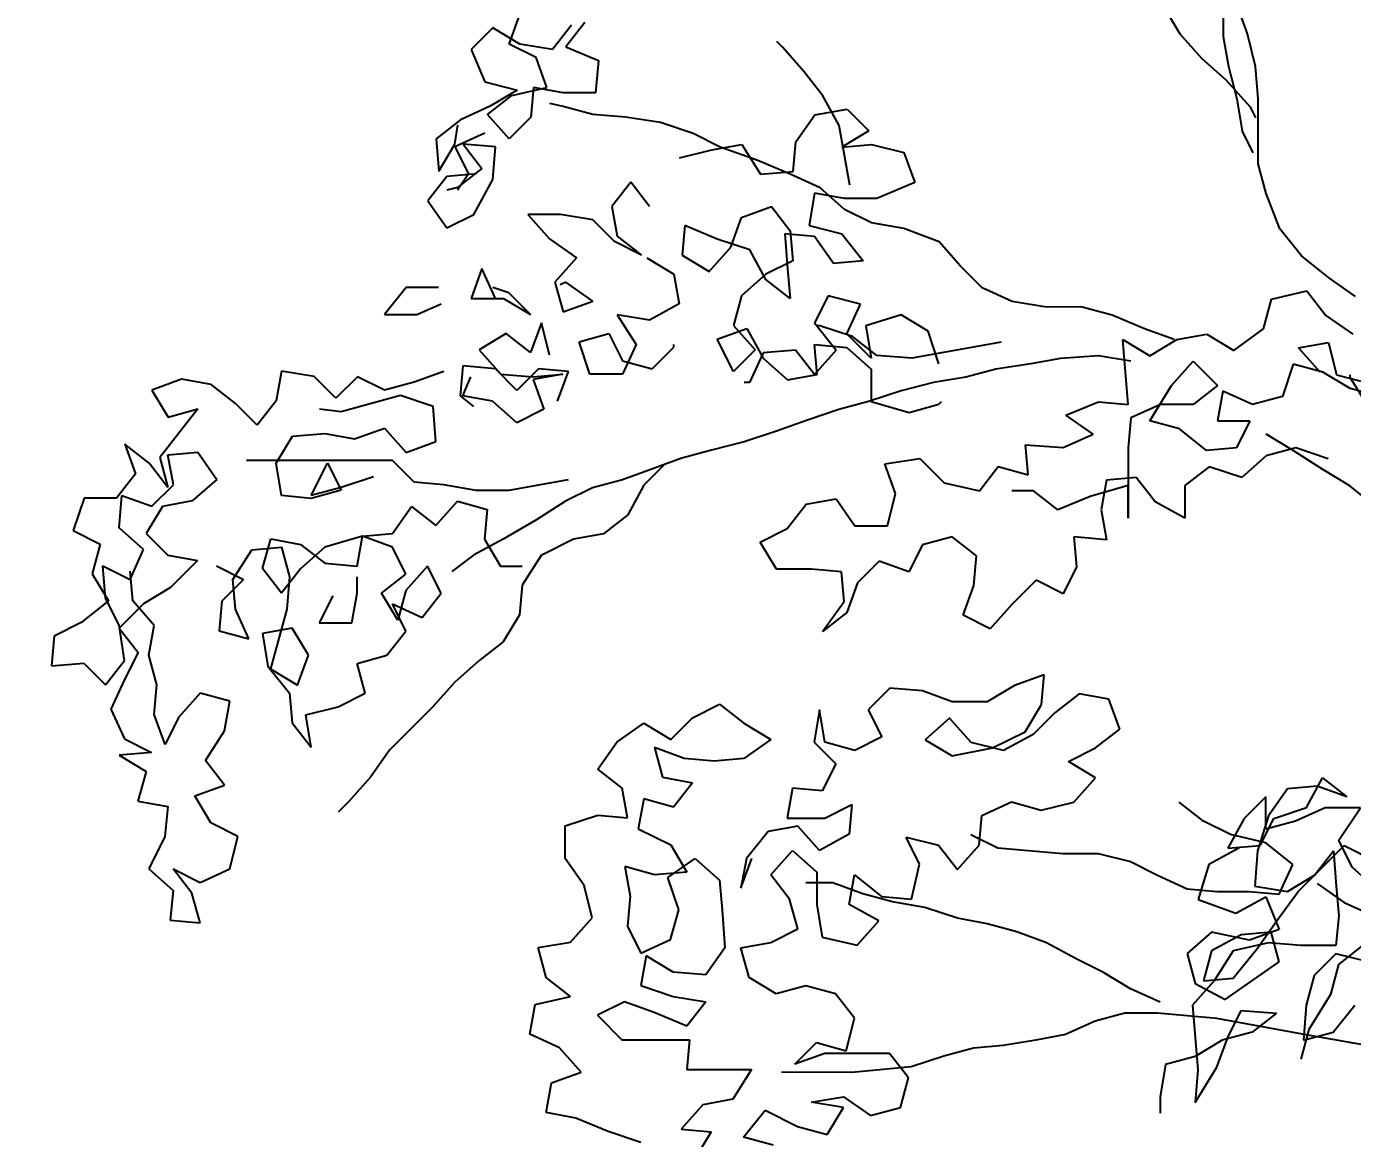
# Model space of a CAD drawing. Header units: millimetres. Extents: x 684983 to 685377, y 990360 to 990509.
# Drawn here: x 685198.684 to 685199.391, y 990446.258 to 990446.851 of the extents above; entities that cross this region are included whole.
import ezdxf

# ---------------------------------------------------------------- set-up
doc = ezdxf.new("R2010")
doc.units = ezdxf.units.MM
doc.header["$PDMODE"] = 35
doc.header["$PDSIZE"] = 0.2
doc.layers.add('dim', color=7, linetype='Continuous')
doc.layers.add('TEAK', color=7, linetype='Continuous')
doc.styles.add('DIM', font='ARIALN.TTF', dxfattribs={"width": 0.8, "height": 1})
doc.dimstyles.get("Standard").update_dxf_attribs({"dimtxt": 1, "dimasz": 0.18, "dimexe": 0.18, "dimexo": 0.0625, "dimgap": 0.09, "dimtad": 0, "dimrnd": 0.05, "dimzin": 0, "dimdsep": 46, "dimtxsty": 'DIM', "dimcen": 0.09, "dimse1": 1, "dimse2": 1, "dimsd1": 1, "dimsd2": 1, "dimadec": 0, "dimazin": 0, "dimtfac": 1, "dimtix": 1, "dimtofl": 0, "dimtmove": 2, "dimatfit": 3, "dimfxl": 0, "dimtolj": 1, "dimtzin": 0, "dimarcsym": 0})

# ---------------------------------------------------------------- blocks, each defined once
blk = doc.blocks.new('*D57')
at = {"layer": 'Defpoints', "color": 0, "transparency": 16777216}
for p in [(685192.35967, 990448.87212), (685192.10547, 990447.83), (685211.20735, 990443.17057)]:
    blk.add_point(p, dxfattribs=at)
at = {"layer": 'dim', "color": 0, "transparency": 16777216, "insert": (685201.91061, 990446.54241), "char_height": 1, "attachment_point": 5, "rotation": 346.29181, "style": 'DIM'}
blk.add_mtext('\\A1;19.65', dxfattribs=at)
blk = doc.blocks.new('A$C25655A80')
at = {"color": 62}
for p, q in [((-0.45019, 1.7769), (-0.44443, 1.76728)), ((-0.42904, 1.77784), (-0.42905, 1.7663)), ((-0.42039, 1.76726), (-0.42423, 1.77784)), ((-0.68283, 1.76365), (-0.67898, 1.77422)), ((-0.6886, 1.76943), (-0.69629, 1.76174)), ((-0.67899, 1.76365), (-0.6886, 1.76943)), ((-0.66072, 1.77036), (-0.66745, 1.76172)), ((-0.65591, 1.77132), (-0.66265, 1.76267)), ((-0.44443, 1.76728), (-0.43674, 1.75862)), ((-0.67322, 1.75884), (-0.68283, 1.76365)), ((-0.66745, 1.76172), (-0.67899, 1.76365)), ((-0.66265, 1.76267), (-0.65112, 1.75786)), ((-0.58574, 1.7626), (-0.58766, 1.76453)), ((-0.57806, 1.75394), (-0.58574, 1.7626)), ((-0.42905, 1.7663), (-0.42713, 1.75573)), ((-0.41752, 1.75572), (-0.42039, 1.76726)), ((-0.69629, 1.76174), (-0.6915, 1.7502)), ((-0.66939, 1.74826), (-0.67322, 1.75884)), ((-0.65112, 1.75786), (-0.65209, 1.74632)), ((-0.43674, 1.75862), (-0.4281, 1.75092)), ((-0.57134, 1.74529), (-0.57806, 1.75394)), ((-0.42713, 1.75573), (-0.42426, 1.74419)), ((-0.41657, 1.74418), (-0.41752, 1.75572)), ((-0.6915, 1.7502), (-0.67996, 1.74731)), ((-0.4281, 1.75092), (-0.41946, 1.7413)), ((-0.69055, 1.73867), (-0.68189, 1.74539)), ((-0.67996, 1.74731), (-0.68958, 1.74155)), ((-0.68189, 1.74539), (-0.66939, 1.74826)), ((-0.6742, 1.74826), (-0.67517, 1.73769)), ((-0.66362, 1.74633), (-0.6742, 1.74826)), ((-0.65209, 1.74632), (-0.66362, 1.74633)), ((-0.56558, 1.73471), (-0.57134, 1.74529)), ((-0.42426, 1.74419), (-0.42235, 1.73265)), ((-0.41659, 1.72111), (-0.41657, 1.74418)), ((-0.68958, 1.74155), (-0.70016, 1.73675)), ((-0.66363, 1.74153), (-0.66843, 1.74249)), ((-0.65306, 1.73863), (-0.66363, 1.74153)), ((-0.57423, 1.73856), (-0.56269, 1.74047)), ((-0.56269, 1.74047), (-0.55501, 1.73277)), ((-0.41946, 1.7413), (-0.41754, 1.73745)), ((-0.70016, 1.73675), (-0.70882, 1.73003)), ((-0.70209, 1.7281), (-0.70112, 1.73483)), ((-0.68286, 1.73001), (-0.69055, 1.73867)), ((-0.67517, 1.73769), (-0.68286, 1.73001)), ((-0.64152, 1.73766), (-0.65306, 1.73863)), ((-0.62903, 1.73573), (-0.64152, 1.73766)), ((-0.61749, 1.73187), (-0.62903, 1.73573)), ((-0.58097, 1.72895), (-0.57423, 1.73856)), ((-0.56175, 1.71355), (-0.56558, 1.73471)), ((-0.70882, 1.73003), (-0.70787, 1.71849)), ((-0.69151, 1.73194), (-0.70209, 1.72714)), ((-0.60788, 1.72705), (-0.61749, 1.73187)), ((-0.55501, 1.73277), (-0.56463, 1.72702)), ((-0.42235, 1.73265), (-0.41851, 1.72496)), ((-0.70787, 1.71849), (-0.70209, 1.7281)), ((-0.70209, 1.72714), (-0.69729, 1.71752)), ((-0.69921, 1.7281), (-0.69249, 1.71944)), ((-0.68767, 1.72713), (-0.69921, 1.7281)), ((-0.68864, 1.71559), (-0.68767, 1.72713)), ((-0.62231, 1.72322), (-0.61077, 1.7261)), ((-0.61077, 1.7261), (-0.60019, 1.72801)), ((-0.59443, 1.72224), (-0.60788, 1.72705)), ((-0.60019, 1.72801), (-0.59347, 1.71743)), ((-0.58194, 1.71838), (-0.58097, 1.72895)), ((-0.56463, 1.72702), (-0.55405, 1.72797)), ((-0.55405, 1.72797), (-0.54252, 1.72507)), ((-0.54252, 1.72507), (-0.53868, 1.71449)), ((-0.5829, 1.71742), (-0.59443, 1.72224)), ((-0.41372, 1.71053), (-0.41659, 1.72111)), ((-0.70499, 1.71657), (-0.71172, 1.70792)), ((-0.69441, 1.71752), (-0.70499, 1.71657)), ((-0.69249, 1.71944), (-0.70114, 1.71272)), ((-0.69729, 1.71752), (-0.70114, 1.71176)), ((-0.69539, 1.7031), (-0.68864, 1.71559)), ((-0.59347, 1.71743), (-0.58194, 1.71838)), ((-0.57233, 1.7126), (-0.5829, 1.71742)), ((-0.70114, 1.71272), (-0.70499, 1.71176)), ((-0.63962, 1.71459), (-0.64636, 1.70594)), ((-0.6329, 1.70593), (-0.63962, 1.71459)), ((-0.56368, 1.7049), (-0.57233, 1.7126)), ((-0.53868, 1.71449), (-0.55215, 1.70874)), ((-0.71172, 1.70792), (-0.705, 1.6983)), ((-0.57425, 1.71068), (-0.57619, 1.69915)), ((-0.56368, 1.70875), (-0.57425, 1.71068)), ((-0.55215, 1.70874), (-0.56368, 1.70875)), ((-0.40892, 1.69803), (-0.41372, 1.71053)), ((-0.705, 1.6983), (-0.69539, 1.7031)), ((-0.67616, 1.70308), (-0.66848, 1.69443)), ((-0.66462, 1.70307), (-0.67616, 1.70308)), ((-0.65309, 1.70114), (-0.66462, 1.70307)), ((-0.64636, 1.70594), (-0.64444, 1.69537)), ((-0.60407, 1.69148), (-0.60022, 1.70205)), ((-0.60022, 1.70205), (-0.58964, 1.70589)), ((-0.58964, 1.70589), (-0.58292, 1.69723)), ((-0.55408, 1.70009), (-0.56368, 1.7049)), ((-0.64541, 1.69344), (-0.65309, 1.70114)), ((-0.62041, 1.69919), (-0.62138, 1.68862)), ((-0.60888, 1.69437), (-0.62041, 1.69919)), ((-0.58292, 1.69723), (-0.58197, 1.68666)), ((-0.57619, 1.69915), (-0.56465, 1.69625)), ((-0.54254, 1.69816), (-0.55408, 1.70009)), ((-0.53005, 1.69334), (-0.54254, 1.69816)), ((-0.40124, 1.68841), (-0.40892, 1.69803)), ((-0.66848, 1.69443), (-0.65887, 1.68769)), ((-0.6358, 1.68863), (-0.64541, 1.69344)), ((-0.64444, 1.69537), (-0.6358, 1.68863)), ((-0.59734, 1.69052), (-0.60888, 1.69437)), ((-0.57427, 1.6953), (-0.58484, 1.69627)), ((-0.58484, 1.69627), (-0.58389, 1.68377)), ((-0.56755, 1.68568), (-0.57427, 1.6953)), ((-0.56465, 1.69625), (-0.55697, 1.68663)), ((-0.52237, 1.68468), (-0.53005, 1.69334)), ((-0.65887, 1.68769), (-0.66657, 1.67904)), ((-0.63388, 1.68767), (-0.62427, 1.68189)), ((-0.62138, 1.68862), (-0.61177, 1.68284)), ((-0.61177, 1.68284), (-0.60407, 1.69148)), ((-0.59159, 1.67994), (-0.59734, 1.69052)), ((-0.39163, 1.68071), (-0.40124, 1.68841)), ((-0.69252, 1.68387), (-0.69637, 1.6733)), ((-0.68772, 1.6733), (-0.69252, 1.68387)), ((-0.58197, 1.68666), (-0.59158, 1.68186)), ((-0.58389, 1.68377), (-0.58294, 1.6732)), ((-0.55697, 1.68663), (-0.56755, 1.68568)), ((-0.51468, 1.67698), (-0.52237, 1.68468)), ((-0.66657, 1.67904), (-0.66369, 1.66847)), ((-0.66272, 1.67904), (-0.66465, 1.67808)), ((-0.65312, 1.6723), (-0.66272, 1.67904)), ((-0.62427, 1.68189), (-0.62236, 1.67131)), ((-0.59158, 1.68186), (-0.60024, 1.67418)), ((-0.58294, 1.6732), (-0.59159, 1.67994)), ((-0.38203, 1.67398), (-0.39163, 1.68071)), ((-0.71944, 1.67717), (-0.72714, 1.66756)), ((-0.70791, 1.67716), (-0.71944, 1.67717)), ((-0.69637, 1.6733), (-0.68484, 1.67329)), ((-0.68291, 1.67521), (-0.68868, 1.67714)), ((-0.68484, 1.67329), (-0.67523, 1.66752)), ((-0.67523, 1.66752), (-0.68291, 1.67521)), ((-0.60024, 1.67418), (-0.60314, 1.6636)), ((-0.56948, 1.67415), (-0.5743, 1.66454)), ((-0.55795, 1.67125), (-0.56948, 1.67415)), ((-0.50411, 1.67217), (-0.51468, 1.67698)), ((-0.41472, 1.66247), (-0.41183, 1.67304)), ((-0.41183, 1.67304), (-0.39933, 1.67591)), ((-0.39933, 1.67591), (-0.39261, 1.66726)), ((-0.7156, 1.66755), (-0.70695, 1.67139)), ((-0.66369, 1.66847), (-0.65312, 1.6723)), ((-0.62236, 1.67131), (-0.63293, 1.66555)), ((-0.56276, 1.66068), (-0.55795, 1.67125)), ((-0.49258, 1.67023), (-0.50411, 1.67217)), ((-0.47912, 1.67022), (-0.49258, 1.67023)), ((-0.46855, 1.66733), (-0.47912, 1.67022)), ((-0.72714, 1.66756), (-0.7156, 1.66755)), ((-0.67139, 1.66463), (-0.67524, 1.65406)), ((-0.66851, 1.65309), (-0.67139, 1.66463)), ((-0.64447, 1.66749), (-0.63775, 1.65691)), ((-0.63293, 1.66555), (-0.64447, 1.66749)), ((-0.60314, 1.6636), (-0.59545, 1.65495)), ((-0.5743, 1.66454), (-0.56661, 1.65492)), ((-0.54353, 1.6674), (-0.55603, 1.66356)), ((-0.53392, 1.66162), (-0.54353, 1.6674)), ((-0.45702, 1.66251), (-0.46855, 1.66733)), ((-0.39261, 1.66726), (-0.383, 1.66052)), ((-0.68389, 1.66079), (-0.69351, 1.65504)), ((-0.67524, 1.65406), (-0.68389, 1.66079)), ((-0.65794, 1.65789), (-0.64736, 1.66076)), ((-0.64736, 1.66076), (-0.64256, 1.65114)), ((-0.60891, 1.6588), (-0.59833, 1.66264)), ((-0.59833, 1.66264), (-0.59257, 1.65206)), ((-0.57237, 1.66358), (-0.57334, 1.66358)), ((-0.56084, 1.65972), (-0.57237, 1.66358)), ((-0.55412, 1.65202), (-0.56276, 1.66068)), ((-0.5522, 1.65298), (-0.56084, 1.65972)), ((-0.55603, 1.66356), (-0.55412, 1.65202)), ((-0.53009, 1.65008), (-0.53392, 1.66162)), ((-0.44645, 1.65865), (-0.45702, 1.66251)), ((-0.44549, 1.65865), (-0.43491, 1.66057)), ((-0.43491, 1.66057), (-0.4253, 1.65479)), ((-0.4253, 1.65479), (-0.41472, 1.66247)), ((-0.69351, 1.65504), (-0.68582, 1.64638)), ((-0.6541, 1.64635), (-0.65794, 1.65789)), ((-0.63775, 1.65691), (-0.64257, 1.64634)), ((-0.63199, 1.64825), (-0.62429, 1.65593)), ((-0.62429, 1.65593), (-0.62429, 1.65689)), ((-0.60315, 1.64726), (-0.60891, 1.6588)), ((-0.59545, 1.65495), (-0.60315, 1.64726)), ((-0.58103, 1.65493), (-0.59257, 1.65398)), ((-0.57431, 1.64627), (-0.58103, 1.65493)), ((-0.56661, 1.65492), (-0.57431, 1.64627)), ((-0.5743, 1.65685), (-0.56277, 1.65588)), ((-0.57335, 1.64627), (-0.5743, 1.65685)), ((-0.56277, 1.65588), (-0.55412, 1.64818)), ((-0.50797, 1.65775), (-0.5397, 1.65201)), ((-0.46471, 1.65867), (-0.45511, 1.65289)), ((-0.46281, 1.6356), (-0.46471, 1.65867)), ((-0.45511, 1.65289), (-0.44549, 1.65865)), ((-0.40223, 1.65573), (-0.39166, 1.65764)), ((-0.39455, 1.64707), (-0.40223, 1.65573)), ((-0.39166, 1.65764), (-0.38878, 1.6461)), ((-0.64256, 1.65114), (-0.63199, 1.64825)), ((-0.59257, 1.65398), (-0.59739, 1.64341)), ((-0.59257, 1.65206), (-0.58393, 1.64436)), ((-0.5397, 1.65201), (-0.5522, 1.65298)), ((-0.49741, 1.65005), (-0.5099, 1.64814)), ((-0.48683, 1.65196), (-0.49741, 1.65005)), ((-0.47337, 1.65291), (-0.48683, 1.65196)), ((-0.46184, 1.65098), (-0.47337, 1.65291)), ((-0.44742, 1.64231), (-0.43973, 1.65096)), ((-0.43973, 1.65096), (-0.43108, 1.6423)), ((-0.40416, 1.64996), (-0.40801, 1.63843)), ((-0.39359, 1.64707), (-0.40416, 1.64996)), ((-0.76369, 1.64741), (-0.76562, 1.63684)), ((-0.75215, 1.64548), (-0.76369, 1.64741)), ((-0.74447, 1.63778), (-0.75215, 1.64548)), ((-0.73677, 1.64546), (-0.74447, 1.63778)), ((-0.72717, 1.64065), (-0.73677, 1.64546)), ((-0.70601, 1.64736), (-0.71659, 1.64352)), ((-0.69928, 1.64927), (-0.70025, 1.6387)), ((-0.69929, 1.6387), (-0.6964, 1.64543)), ((-0.68774, 1.6483), (-0.69928, 1.64927)), ((-0.68006, 1.6406), (-0.68774, 1.6483)), ((-0.68582, 1.64638), (-0.67429, 1.6454)), ((-0.67236, 1.64829), (-0.68006, 1.6406)), ((-0.66371, 1.64636), (-0.67429, 1.64444)), ((-0.67429, 1.6454), (-0.66371, 1.64636)), ((-0.66179, 1.64732), (-0.67236, 1.64829)), ((-0.66565, 1.63675), (-0.66179, 1.64732)), ((-0.64257, 1.64634), (-0.6541, 1.64635)), ((-0.58393, 1.64436), (-0.57335, 1.64627)), ((-0.55412, 1.64818), (-0.55413, 1.63664)), ((-0.52048, 1.64526), (-0.53202, 1.64335)), ((-0.5099, 1.64814), (-0.52048, 1.64526)), ((-0.38398, 1.64129), (-0.39359, 1.64707)), ((-0.38878, 1.6461), (-0.37725, 1.64321)), ((-0.38398, 1.64514), (-0.38398, 1.6461)), ((-0.37726, 1.63456), (-0.38398, 1.64514)), ((-0.79926, 1.64456), (-0.80984, 1.64072)), ((-0.80984, 1.64072), (-0.80408, 1.6311)), ((-0.78869, 1.64263), (-0.79926, 1.64456)), ((-0.78004, 1.63589), (-0.78869, 1.64263)), ((-0.71659, 1.64352), (-0.72717, 1.64065)), ((-0.67429, 1.64444), (-0.67045, 1.63387)), ((-0.59739, 1.64341), (-0.59931, 1.64341)), ((-0.54356, 1.64048), (-0.5551, 1.63664)), ((-0.53202, 1.64335), (-0.54356, 1.64048)), ((-0.45513, 1.62982), (-0.44742, 1.64231)), ((-0.43108, 1.6423), (-0.43974, 1.63558)), ((-0.42916, 1.64037), (-0.43109, 1.6298)), ((-0.41859, 1.63556), (-0.42916, 1.64037)), ((-0.37341, 1.6384), (-0.38398, 1.64129)), ((-0.77236, 1.62819), (-0.78004, 1.63589)), ((-0.76562, 1.63684), (-0.77236, 1.62819)), ((-0.7214, 1.63872), (-0.74255, 1.63297)), ((-0.70987, 1.63486), (-0.7214, 1.63872)), ((-0.70025, 1.6387), (-0.69545, 1.63485)), ((-0.68872, 1.63677), (-0.69929, 1.6387)), ((-0.68007, 1.62907), (-0.68872, 1.63677)), ((-0.5551, 1.63664), (-0.56567, 1.63377)), ((-0.55413, 1.63664), (-0.54068, 1.63279)), ((-0.54068, 1.63279), (-0.5301, 1.63566)), ((-0.5301, 1.63566), (-0.52914, 1.63662)), ((-0.48493, 1.63177), (-0.47339, 1.63657)), ((-0.47339, 1.63657), (-0.46281, 1.6356)), ((-0.45128, 1.63559), (-0.46185, 1.63079)), ((-0.43974, 1.63558), (-0.45128, 1.63559)), ((-0.40801, 1.63843), (-0.41859, 1.63556)), ((-0.7935, 1.63398), (-0.80698, 1.61669)), ((-0.80408, 1.6311), (-0.7935, 1.63398)), ((-0.74255, 1.63297), (-0.75024, 1.63394)), ((-0.70892, 1.62237), (-0.70987, 1.63486)), ((-0.67045, 1.63387), (-0.68007, 1.62907)), ((-0.56567, 1.63377), (-0.57721, 1.62994)), ((-0.47532, 1.62504), (-0.48493, 1.63177)), ((-0.46185, 1.63079), (-0.46283, 1.62022)), ((-0.73776, 1.62335), (-0.72718, 1.62719)), ((-0.72718, 1.62719), (-0.71949, 1.61853)), ((-0.58779, 1.6261), (-0.59933, 1.62227)), ((-0.57721, 1.62994), (-0.58779, 1.6261)), ((-0.44455, 1.62693), (-0.45513, 1.62982)), ((-0.43495, 1.61923), (-0.44455, 1.62693)), ((-0.43109, 1.6298), (-0.41956, 1.62979)), ((-0.41956, 1.62979), (-0.42437, 1.62018)), ((-0.81947, 1.62151), (-0.81563, 1.61093)), ((-0.81082, 1.61477), (-0.81947, 1.62151)), ((-0.76564, 1.61473), (-0.75986, 1.62433)), ((-0.75986, 1.62433), (-0.74833, 1.62529)), ((-0.74833, 1.62529), (-0.73776, 1.62335)), ((-0.71949, 1.61853), (-0.70892, 1.62237)), ((-0.59933, 1.62227), (-0.61087, 1.61939)), ((-0.49935, 1.62121), (-0.4859, 1.62024)), ((-0.4984, 1.61064), (-0.49935, 1.62121)), ((-0.4859, 1.62024), (-0.47532, 1.62504)), ((-0.40419, 1.6192), (-0.4138, 1.62498)), ((-0.80698, 1.61669), (-0.8041, 1.60611)), ((-0.80409, 1.61765), (-0.79352, 1.6186)), ((-0.80218, 1.60707), (-0.80409, 1.61765)), ((-0.79352, 1.6186), (-0.78679, 1.60898)), ((-0.62144, 1.61652), (-0.6426, 1.60885)), ((-0.61087, 1.61939), (-0.62144, 1.61652)), ((-0.46283, 1.62022), (-0.46285, 1.59522)), ((-0.42437, 1.62018), (-0.43495, 1.61923)), ((-0.4138, 1.61729), (-0.42246, 1.60961)), ((-0.40323, 1.62016), (-0.4138, 1.61729)), ((-0.39362, 1.61246), (-0.40419, 1.6192)), ((-0.39169, 1.61631), (-0.40323, 1.62016)), ((-0.8041, 1.60611), (-0.81082, 1.61477)), ((-0.7243, 1.61565), (-0.77621, 1.6157)), ((-0.76373, 1.60319), (-0.76564, 1.61473)), ((-0.75315, 1.60318), (-0.74738, 1.61471)), ((-0.74738, 1.61471), (-0.74258, 1.60509)), ((-0.71662, 1.60795), (-0.7243, 1.61565)), ((-0.62721, 1.6146), (-0.63491, 1.60692)), ((-0.54935, 1.61453), (-0.53685, 1.61644)), ((-0.54551, 1.60395), (-0.54935, 1.61453)), ((-0.53685, 1.61644), (-0.52821, 1.60778)), ((-0.51571, 1.60489), (-0.50897, 1.61353)), ((-0.50897, 1.61353), (-0.4984, 1.61064)), ((-0.43399, 1.61346), (-0.44265, 1.60674)), ((-0.42246, 1.60961), (-0.43399, 1.61346)), ((-0.38401, 1.60669), (-0.39362, 1.61246)), ((-0.81563, 1.61093), (-0.82237, 1.60228)), ((-0.80987, 1.59939), (-0.80218, 1.60707)), ((-0.78679, 1.60898), (-0.79545, 1.6013)), ((-0.73104, 1.60989), (-0.74258, 1.60605)), ((-0.70605, 1.60698), (-0.71662, 1.60795)), ((-0.66183, 1.60886), (-0.68298, 1.60504)), ((-0.6426, 1.60885), (-0.65318, 1.60597)), ((-0.52821, 1.60778), (-0.51571, 1.60489)), ((-0.47053, 1.60869), (-0.47246, 1.59812)), ((-0.45995, 1.60964), (-0.47053, 1.60869)), ((-0.45323, 1.60098), (-0.45995, 1.60964)), ((-0.82142, 1.59171), (-0.82045, 1.60324)), ((-0.82045, 1.60324), (-0.80987, 1.59939)), ((-0.75316, 1.60222), (-0.76373, 1.60319)), ((-0.74258, 1.60509), (-0.75316, 1.60222)), ((-0.74258, 1.60605), (-0.75315, 1.60318)), ((-0.69451, 1.60505), (-0.70605, 1.60698)), ((-0.68298, 1.60504), (-0.69451, 1.60505)), ((-0.65318, 1.60597), (-0.66279, 1.60117)), ((-0.63491, 1.60692), (-0.64069, 1.59635)), ((-0.54841, 1.59242), (-0.54551, 1.60395)), ((-0.49649, 1.60487), (-0.50418, 1.60487)), ((-0.48784, 1.59813), (-0.49649, 1.60487)), ((-0.4763, 1.60293), (-0.48784, 1.59813)), ((-0.46284, 1.60676), (-0.4763, 1.60293)), ((-0.46285, 1.59522), (-0.46284, 1.60676)), ((-0.44265, 1.60674), (-0.44266, 1.59521)), ((-0.37441, 1.59899), (-0.38401, 1.60669)), ((-0.8339, 1.60229), (-0.83776, 1.59076)), ((-0.82237, 1.60228), (-0.8339, 1.60229)), ((-0.80603, 1.59938), (-0.81181, 1.58978)), ((-0.79545, 1.6013), (-0.80603, 1.59938)), ((-0.72433, 1.5897), (-0.71759, 1.5993)), ((-0.71759, 1.5993), (-0.70894, 1.59257)), ((-0.70894, 1.59257), (-0.70125, 1.60121)), ((-0.70125, 1.60121), (-0.69067, 1.59832)), ((-0.69067, 1.59832), (-0.69165, 1.58774)), ((-0.66279, 1.60117), (-0.67337, 1.59446)), ((-0.58398, 1.59149), (-0.57724, 1.60013)), ((-0.57724, 1.60013), (-0.56666, 1.60205)), ((-0.56666, 1.60205), (-0.55994, 1.59243)), ((-0.47246, 1.59812), (-0.47055, 1.58754)), ((-0.44266, 1.59521), (-0.45323, 1.60098)), ((-0.67337, 1.59446), (-0.68492, 1.58774)), ((-0.64069, 1.59635), (-0.64935, 1.58963)), ((-0.83776, 1.59076), (-0.82815, 1.58595)), ((-0.81277, 1.58401), (-0.82142, 1.59171)), ((-0.81181, 1.58978), (-0.80412, 1.58208)), ((-0.7349, 1.58874), (-0.74836, 1.58491)), ((-0.73684, 1.57817), (-0.7349, 1.58874)), ((-0.7349, 1.58874), (-0.72433, 1.5897)), ((-0.72433, 1.58489), (-0.7349, 1.58874)), ((-0.64935, 1.58963), (-0.65992, 1.58771)), ((-0.59359, 1.58669), (-0.58398, 1.59149)), ((-0.55994, 1.59243), (-0.54841, 1.59242)), ((-0.52534, 1.58855), (-0.53592, 1.58568)), ((-0.51669, 1.58181), (-0.52534, 1.58855)), ((-0.48208, 1.58851), (-0.48113, 1.57794)), ((-0.47055, 1.58754), (-0.48208, 1.58851)), ((-0.82815, 1.58595), (-0.83105, 1.57537)), ((-0.81759, 1.57344), (-0.81277, 1.58401)), ((-0.78106, 1.57341), (-0.77432, 1.58397)), ((-0.77432, 1.58397), (-0.76375, 1.58492)), ((-0.77048, 1.57724), (-0.76759, 1.58781)), ((-0.76759, 1.58781), (-0.75702, 1.58588)), ((-0.76375, 1.58492), (-0.76087, 1.57435)), ((-0.75702, 1.58588), (-0.74837, 1.57914)), ((-0.74836, 1.58491), (-0.75702, 1.57723)), ((-0.71953, 1.57527), (-0.72433, 1.58489)), ((-0.68492, 1.58774), (-0.6955, 1.58198)), ((-0.69165, 1.58774), (-0.68589, 1.57812)), ((-0.65992, 1.58771), (-0.67146, 1.58196)), ((-0.58783, 1.57707), (-0.59359, 1.58669)), ((-0.53592, 1.58568), (-0.54073, 1.57607)), ((-0.80412, 1.58208), (-0.79355, 1.58015)), ((-0.79355, 1.58015), (-0.80317, 1.57054)), ((-0.74837, 1.57914), (-0.73684, 1.57817)), ((-0.6955, 1.58198), (-0.70319, 1.57622)), ((-0.67146, 1.58196), (-0.6782, 1.57139)), ((-0.5513, 1.57992), (-0.559, 1.57224)), ((-0.54073, 1.57607), (-0.5513, 1.57992)), ((-0.51766, 1.57124), (-0.51669, 1.58181)), ((-0.83105, 1.57537), (-0.82529, 1.56576)), ((-0.8272, 1.57825), (-0.81759, 1.57344)), ((-0.82625, 1.56672), (-0.8272, 1.57825)), ((-0.81663, 1.56575), (-0.81759, 1.57632)), ((-0.78682, 1.57822), (-0.77721, 1.5734)), ((-0.76376, 1.56858), (-0.77048, 1.57724)), ((-0.75702, 1.57723), (-0.76376, 1.56858)), ((-0.76087, 1.57435), (-0.76184, 1.56281)), ((-0.73684, 1.56856), (-0.73684, 1.57433)), ((-0.72819, 1.56855), (-0.71953, 1.57527)), ((-0.71184, 1.57815), (-0.71954, 1.5695)), ((-0.70704, 1.56853), (-0.71184, 1.57815)), ((-0.68589, 1.57812), (-0.6782, 1.57812)), ((-0.57534, 1.57706), (-0.58783, 1.57707)), ((-0.56476, 1.57609), (-0.57534, 1.57706)), ((-0.56381, 1.56552), (-0.56476, 1.57609)), ((-0.48113, 1.57794), (-0.48594, 1.56833)), ((-0.80317, 1.57054), (-0.81279, 1.56478)), ((-0.77721, 1.5734), (-0.78491, 1.56572)), ((-0.78011, 1.56283), (-0.78106, 1.57341)), ((-0.71954, 1.5695), (-0.72243, 1.55893)), ((-0.6782, 1.57139), (-0.67917, 1.56081)), ((-0.559, 1.57224), (-0.56285, 1.56167)), ((-0.52152, 1.56067), (-0.51766, 1.57124)), ((-0.49555, 1.57314), (-0.50421, 1.5645)), ((-0.48594, 1.56833), (-0.49555, 1.57314)), ((-0.82529, 1.56576), (-0.83491, 1.55807)), ((-0.82145, 1.5571), (-0.82625, 1.56672)), ((-0.81279, 1.56478), (-0.82145, 1.55614)), ((-0.80895, 1.55709), (-0.81663, 1.56575)), ((-0.78491, 1.56572), (-0.78588, 1.55514)), ((-0.7455, 1.5676), (-0.75031, 1.558)), ((-0.73878, 1.55799), (-0.73684, 1.56856)), ((-0.72243, 1.55893), (-0.72819, 1.56855)), ((-0.72435, 1.5647), (-0.71378, 1.55989)), ((-0.71955, 1.55508), (-0.72435, 1.5647)), ((-0.71378, 1.55989), (-0.70704, 1.56853)), ((-0.57151, 1.55495), (-0.56381, 1.56552)), ((-0.77531, 1.55225), (-0.78011, 1.56283)), ((-0.76184, 1.56281), (-0.76763, 1.54167)), ((-0.67917, 1.56081), (-0.68495, 1.55121)), ((-0.56285, 1.56167), (-0.57151, 1.55495)), ((-0.51191, 1.55586), (-0.52152, 1.56067)), ((-0.50421, 1.5645), (-0.51191, 1.55586)), ((-0.83491, 1.55807), (-0.84452, 1.55328)), ((-0.81954, 1.5446), (-0.82145, 1.5571)), ((-0.82145, 1.55614), (-0.81473, 1.54748)), ((-0.81088, 1.54652), (-0.80895, 1.55709)), ((-0.75993, 1.55608), (-0.7705, 1.55417)), ((-0.75417, 1.54646), (-0.75993, 1.55608)), ((-0.75031, 1.558), (-0.73878, 1.55799)), ((-0.84452, 1.55328), (-0.84549, 1.5427)), ((-0.78588, 1.55514), (-0.77531, 1.55225)), ((-0.7705, 1.55417), (-0.76859, 1.54263)), ((-0.72629, 1.54644), (-0.71955, 1.55508)), ((-0.68495, 1.55121), (-0.69361, 1.54449)), ((-0.81473, 1.54748), (-0.81954, 1.53787)), ((-0.80801, 1.53594), (-0.81088, 1.54652)), ((-0.75802, 1.53589), (-0.75417, 1.54646)), ((-0.73687, 1.54356), (-0.72629, 1.54644)), ((-0.84549, 1.5427), (-0.83396, 1.54365)), ((-0.83396, 1.54365), (-0.82628, 1.53596)), ((-0.82628, 1.53596), (-0.81954, 1.5446)), ((-0.76859, 1.54263), (-0.76091, 1.53301)), ((-0.76763, 1.54167), (-0.75802, 1.53589)), ((-0.73399, 1.53299), (-0.73687, 1.54356)), ((-0.69361, 1.54449), (-0.70227, 1.5368)), ((-0.81954, 1.53787), (-0.82436, 1.5273)), ((-0.70227, 1.5368), (-0.70996, 1.52816)), ((-0.4927, 1.5395), (-0.50328, 1.53566)), ((-0.49367, 1.52892), (-0.4927, 1.5395)), ((-0.80898, 1.52537), (-0.80801, 1.53594)), ((-0.79263, 1.53304), (-0.80033, 1.5244)), ((-0.78206, 1.53015), (-0.79263, 1.53304)), ((-0.76091, 1.53301), (-0.75996, 1.52244)), ((-0.74361, 1.52819), (-0.73399, 1.53299)), ((-0.5475, 1.53474), (-0.5552, 1.52706)), ((-0.53596, 1.53377), (-0.5475, 1.53474)), ((-0.52539, 1.52991), (-0.53596, 1.53377)), ((-0.50328, 1.53566), (-0.5129, 1.5299)), ((-0.48021, 1.53275), (-0.48887, 1.52603)), ((-0.46964, 1.53082), (-0.48021, 1.53275)), ((-0.82436, 1.5273), (-0.81956, 1.51672)), ((-0.78399, 1.51957), (-0.78206, 1.53015)), ((-0.75515, 1.52532), (-0.74361, 1.52819)), ((-0.70996, 1.52816), (-0.72536, 1.51279)), ((-0.61768, 1.52423), (-0.60807, 1.52903)), ((-0.60807, 1.52903), (-0.59942, 1.52229)), ((-0.5725, 1.52707), (-0.57443, 1.51554)), ((-0.57059, 1.51553), (-0.5725, 1.52707)), ((-0.5552, 1.52706), (-0.5504, 1.51744)), ((-0.5129, 1.5299), (-0.52539, 1.52991)), ((-0.49945, 1.51931), (-0.49367, 1.52892)), ((-0.4658, 1.52024), (-0.46964, 1.53082)), ((-0.80515, 1.51479), (-0.80898, 1.52537)), ((-0.80033, 1.5244), (-0.80515, 1.51479)), ((-0.75996, 1.52244), (-0.75324, 1.51378)), ((-0.75324, 1.51378), (-0.75515, 1.52532)), ((-0.64461, 1.5156), (-0.63499, 1.52232)), ((-0.63499, 1.52232), (-0.62538, 1.51655)), ((-0.62538, 1.51655), (-0.61768, 1.52423)), ((-0.59942, 1.52229), (-0.58981, 1.51651)), ((-0.52636, 1.52415), (-0.53502, 1.51646)), ((-0.51868, 1.51549), (-0.52636, 1.52415)), ((-0.48887, 1.52603), (-0.49656, 1.51835)), ((-0.79073, 1.50901), (-0.78399, 1.51957)), ((-0.51099, 1.51356), (-0.49945, 1.51931)), ((-0.49656, 1.51835), (-0.50714, 1.51259)), ((-0.47446, 1.51352), (-0.4658, 1.52024)), ((-0.81956, 1.51672), (-0.80995, 1.51191)), ((-0.72536, 1.51279), (-0.7321, 1.50319)), ((-0.65135, 1.506), (-0.64461, 1.5156)), ((-0.63115, 1.51367), (-0.62828, 1.50309)), ((-0.62058, 1.50981), (-0.63115, 1.51367)), ((-0.58981, 1.51651), (-0.59943, 1.50979)), ((-0.57443, 1.51554), (-0.56675, 1.50784)), ((-0.56002, 1.51264), (-0.57059, 1.51553)), ((-0.5504, 1.51744), (-0.56002, 1.51264)), ((-0.53502, 1.51646), (-0.52541, 1.51069)), ((-0.52541, 1.51069), (-0.51099, 1.51356)), ((-0.50714, 1.51259), (-0.51868, 1.51549)), ((-0.48408, 1.50873), (-0.47446, 1.51352)), ((-0.80995, 1.51191), (-0.82149, 1.51096)), ((-0.82149, 1.51096), (-0.81188, 1.50518)), ((-0.78401, 1.50035), (-0.79073, 1.50901)), ((-0.61001, 1.50884), (-0.62058, 1.50981)), ((-0.59943, 1.50979), (-0.61001, 1.50884)), ((-0.47447, 1.50295), (-0.48408, 1.50873)), ((-0.81188, 1.50518), (-0.81478, 1.49461)), ((-0.6427, 1.49926), (-0.65135, 1.506)), ((-0.56675, 1.50784), (-0.57156, 1.49823)), ((-0.79459, 1.49651), (-0.78401, 1.50035)), ((-0.7321, 1.50319), (-0.7398, 1.49454)), ((-0.64079, 1.48868), (-0.6427, 1.49926)), ((-0.62828, 1.50309), (-0.6177, 1.50116)), ((-0.6177, 1.50116), (-0.62444, 1.49251)), ((-0.58214, 1.4992), (-0.58407, 1.48863)), ((-0.57156, 1.49823), (-0.58214, 1.4992)), ((-0.48217, 1.4943), (-0.47447, 1.50295)), ((-0.40622, 1.49904), (-0.41296, 1.48943)), ((-0.39564, 1.49999), (-0.40622, 1.49904)), ((-0.3995, 1.49231), (-0.39372, 1.50288)), ((-0.38507, 1.49614), (-0.39564, 1.49999)), ((-0.39372, 1.50288), (-0.38507, 1.49614)), ((-0.81478, 1.49461), (-0.8042, 1.49268)), ((-0.78883, 1.48689), (-0.79459, 1.49651)), ((-0.7398, 1.49454), (-0.74364, 1.4907)), ((-0.63501, 1.49541), (-0.63695, 1.48483)), ((-0.62444, 1.49251), (-0.63501, 1.49541)), ((-0.51486, 1.48953), (-0.50428, 1.49432)), ((-0.50428, 1.49432), (-0.49371, 1.49143)), ((-0.49371, 1.49143), (-0.48217, 1.4943)), ((-0.43603, 1.48753), (-0.44468, 1.49427)), ((-0.41391, 1.49616), (-0.42161, 1.48848)), ((-0.41392, 1.48463), (-0.41391, 1.49616)), ((-0.8042, 1.49268), (-0.80518, 1.4821)), ((-0.6629, 1.48582), (-0.65136, 1.48965)), ((-0.65136, 1.48965), (-0.64079, 1.48868)), ((-0.57061, 1.48862), (-0.56099, 1.49342)), ((-0.56099, 1.49342), (-0.56197, 1.48284)), ((-0.51583, 1.47895), (-0.51486, 1.48953)), ((-0.41296, 1.48943), (-0.41681, 1.47694)), ((-0.41104, 1.48847), (-0.3995, 1.49231)), ((-0.39277, 1.4923), (-0.40335, 1.4875)), ((-0.38027, 1.49229), (-0.39277, 1.4923)), ((-0.38797, 1.48076), (-0.38027, 1.49229)), ((-0.77922, 1.48208), (-0.78883, 1.48689)), ((-0.66291, 1.47428), (-0.6629, 1.48582)), ((-0.63695, 1.48483), (-0.62542, 1.47905)), ((-0.58023, 1.48574), (-0.5908, 1.48383)), ((-0.58407, 1.48863), (-0.57061, 1.48862)), ((-0.57255, 1.47708), (-0.58023, 1.48574)), ((-0.42642, 1.48272), (-0.43603, 1.48753)), ((-0.42161, 1.48848), (-0.42739, 1.47791)), ((-0.41585, 1.47886), (-0.41104, 1.48847)), ((-0.40335, 1.4875), (-0.41392, 1.48463)), ((-0.80518, 1.4821), (-0.81095, 1.47057)), ((-0.78212, 1.47055), (-0.77922, 1.48208)), ((-0.5908, 1.48383), (-0.5985, 1.47422)), ((-0.56197, 1.48284), (-0.57255, 1.47708)), ((-0.54178, 1.48186), (-0.53025, 1.47897)), ((-0.53698, 1.47224), (-0.54178, 1.48186)), ((-0.51871, 1.4828), (-0.5091, 1.47799)), ((-0.41393, 1.47982), (-0.42642, 1.48272)), ((-0.40432, 1.47212), (-0.41393, 1.47982)), ((-0.38317, 1.47114), (-0.38797, 1.48076)), ((-0.62542, 1.47905), (-0.61966, 1.46944)), ((-0.58986, 1.46845), (-0.58216, 1.47709)), ((-0.58216, 1.47709), (-0.57351, 1.46939)), ((-0.53025, 1.47897), (-0.52353, 1.47031)), ((-0.52353, 1.47031), (-0.51583, 1.47895)), ((-0.5091, 1.47799), (-0.48603, 1.47604)), ((-0.48603, 1.47604), (-0.47353, 1.47603)), ((-0.47353, 1.47603), (-0.462, 1.47314)), ((-0.42354, 1.47791), (-0.43412, 1.47215)), ((-0.42739, 1.47791), (-0.41585, 1.47886)), ((-0.41681, 1.47694), (-0.41779, 1.46445)), ((-0.40241, 1.46251), (-0.38605, 1.47884)), ((-0.39664, 1.46827), (-0.3899, 1.47692)), ((-0.3899, 1.47692), (-0.38895, 1.46442)), ((-0.38605, 1.47884), (-0.37452, 1.47306)), ((-0.81095, 1.47057), (-0.80231, 1.46287)), ((-0.8023, 1.47057), (-0.79269, 1.46575)), ((-0.79558, 1.46191), (-0.8023, 1.47057)), ((-0.79269, 1.46575), (-0.78212, 1.47055)), ((-0.65619, 1.46466), (-0.66291, 1.47428)), ((-0.64176, 1.47138), (-0.63985, 1.4608)), ((-0.63119, 1.46849), (-0.64176, 1.47138)), ((-0.62639, 1.46752), (-0.61677, 1.47424)), ((-0.61677, 1.47424), (-0.60812, 1.46654)), ((-0.60044, 1.46365), (-0.59658, 1.47422)), ((-0.5985, 1.47422), (-0.60044, 1.46365)), ((-0.53988, 1.45975), (-0.53698, 1.47224)), ((-0.462, 1.47314), (-0.45239, 1.46832)), ((-0.43412, 1.47215), (-0.43798, 1.45966)), ((-0.40914, 1.46155), (-0.40432, 1.47212)), ((-0.37357, 1.46248), (-0.38317, 1.47114)), ((-0.61966, 1.46944), (-0.63119, 1.46849)), ((-0.62255, 1.45598), (-0.62639, 1.46752)), ((-0.60812, 1.46654), (-0.60717, 1.45597)), ((-0.58314, 1.45979), (-0.58986, 1.46845)), ((-0.57351, 1.46939), (-0.57352, 1.45786)), ((-0.56199, 1.45785), (-0.56006, 1.46842)), ((-0.56006, 1.46842), (-0.55045, 1.46072)), ((-0.45239, 1.46832), (-0.44182, 1.46351)), ((-0.40625, 1.46251), (-0.39664, 1.46827)), ((-0.80231, 1.46287), (-0.80328, 1.4523)), ((-0.79271, 1.45133), (-0.79558, 1.46191)), ((-0.65332, 1.45313), (-0.65619, 1.46466)), ((-0.56775, 1.46554), (-0.57736, 1.46555)), ((-0.55718, 1.46169), (-0.56775, 1.46554)), ((-0.54661, 1.4588), (-0.55718, 1.46169)), ((-0.44182, 1.46351), (-0.43125, 1.46254)), ((-0.43125, 1.46254), (-0.41971, 1.46252)), ((-0.41971, 1.46252), (-0.40914, 1.46155)), ((-0.41779, 1.46445), (-0.40625, 1.46251)), ((-0.41011, 1.45194), (-0.40241, 1.46251)), ((-0.39568, 1.46539), (-0.38607, 1.45865)), ((-0.38895, 1.46442), (-0.388, 1.45384)), ((-0.63985, 1.4608), (-0.64082, 1.45023)), ((-0.58026, 1.44921), (-0.58314, 1.45979)), ((-0.57352, 1.45786), (-0.57161, 1.44632)), ((-0.55142, 1.45207), (-0.56199, 1.45785)), ((-0.55045, 1.46072), (-0.53988, 1.45975)), ((-0.53507, 1.45686), (-0.54661, 1.4588)), ((-0.52354, 1.45301), (-0.53507, 1.45686)), ((-0.43798, 1.45966), (-0.42453, 1.45484)), ((-0.42453, 1.45484), (-0.41395, 1.4606)), ((-0.41395, 1.4606), (-0.40915, 1.44906)), ((-0.38607, 1.45865), (-0.3755, 1.45383)), ((-0.80328, 1.4523), (-0.79271, 1.45133)), ((-0.66101, 1.44448), (-0.65332, 1.45313)), ((-0.62545, 1.44541), (-0.62255, 1.45598)), ((-0.60717, 1.45597), (-0.60622, 1.44251)), ((-0.55912, 1.44343), (-0.55142, 1.45207)), ((-0.51297, 1.45107), (-0.52354, 1.45301)), ((-0.41685, 1.44233), (-0.41011, 1.45194)), ((-0.388, 1.45384), (-0.38897, 1.44327)), ((-0.64082, 1.45023), (-0.63602, 1.44061)), ((-0.58988, 1.44442), (-0.58026, 1.44921)), ((-0.5024, 1.44818), (-0.51297, 1.45107)), ((-0.49183, 1.44433), (-0.5024, 1.44818)), ((-0.43318, 1.44812), (-0.44184, 1.44043)), ((-0.42261, 1.44715), (-0.43319, 1.44139)), ((-0.41973, 1.44522), (-0.43318, 1.44812)), ((-0.41203, 1.4481), (-0.42261, 1.44715)), ((-0.40915, 1.44906), (-0.41973, 1.44522)), ((-0.40916, 1.43752), (-0.41203, 1.4481)), ((-0.67255, 1.44257), (-0.66101, 1.44448)), ((-0.66968, 1.43199), (-0.67255, 1.44257)), ((-0.63602, 1.44061), (-0.62545, 1.44541)), ((-0.60622, 1.44251), (-0.61296, 1.4329)), ((-0.60045, 1.4425), (-0.58988, 1.44442)), ((-0.59758, 1.43193), (-0.60045, 1.4425)), ((-0.57161, 1.44632), (-0.55912, 1.44343)), ((-0.48126, 1.43855), (-0.49183, 1.44433)), ((-0.42551, 1.43177), (-0.41685, 1.44233)), ((-0.413, 1.44425), (-0.4255, 1.44138)), ((-0.40146, 1.44328), (-0.413, 1.44425)), ((-0.38897, 1.44327), (-0.40146, 1.44328)), ((-0.37839, 1.44422), (-0.38801, 1.43654)), ((-0.6341, 1.43965), (-0.63604, 1.42908)), ((-0.6245, 1.43387), (-0.6341, 1.43965)), ((-0.47165, 1.43373), (-0.48126, 1.43855)), ((-0.44184, 1.44043), (-0.43897, 1.42986)), ((-0.43319, 1.44139), (-0.43608, 1.43082)), ((-0.4255, 1.44138), (-0.43224, 1.43081)), ((-0.4284, 1.42408), (-0.40916, 1.43752)), ((-0.38897, 1.44039), (-0.39667, 1.4327)), ((-0.37744, 1.43749), (-0.38897, 1.44039)), ((-0.61296, 1.4329), (-0.6245, 1.43387)), ((-0.46204, 1.42796), (-0.47165, 1.43373)), ((-0.39667, 1.4327), (-0.39956, 1.42213)), ((-0.38801, 1.43654), (-0.39091, 1.42597)), ((-0.66103, 1.42525), (-0.66968, 1.43199)), ((-0.63604, 1.42908), (-0.6245, 1.42522)), ((-0.58797, 1.42615), (-0.59758, 1.43193)), ((-0.5774, 1.42902), (-0.58797, 1.42615)), ((-0.56682, 1.42613), (-0.5774, 1.42902)), ((-0.43224, 1.43081), (-0.43994, 1.42217)), ((-0.43897, 1.42986), (-0.4284, 1.42408)), ((-0.43608, 1.43082), (-0.42551, 1.43177)), ((-0.67353, 1.42238), (-0.66103, 1.42525)), ((-0.64181, 1.42331), (-0.65143, 1.41852)), ((-0.63124, 1.41946), (-0.64181, 1.42331)), ((-0.6245, 1.42522), (-0.61297, 1.42329)), ((-0.61297, 1.42329), (-0.61971, 1.41464)), ((-0.5601, 1.41747), (-0.56682, 1.42613)), ((-0.45147, 1.42314), (-0.46204, 1.42796)), ((-0.39091, 1.42597), (-0.39861, 1.41348)), ((-0.67546, 1.41181), (-0.67353, 1.42238)), ((-0.61971, 1.41464), (-0.63124, 1.41946)), ((-0.46397, 1.41931), (-0.47455, 1.41643)), ((-0.45244, 1.4193), (-0.46397, 1.41931)), ((-0.43129, 1.41735), (-0.45244, 1.4193)), ((-0.43994, 1.42217), (-0.43803, 1.3991)), ((-0.42745, 1.41062), (-0.42263, 1.42023)), ((-0.42263, 1.42023), (-0.41014, 1.41926)), ((-0.41014, 1.41926), (-0.4188, 1.41254)), ((-0.39956, 1.42213), (-0.40053, 1.40964)), ((-0.38996, 1.41251), (-0.38226, 1.42212)), ((-0.65143, 1.41852), (-0.64278, 1.40986)), ((-0.563, 1.40594), (-0.5601, 1.41747)), ((-0.47455, 1.41643), (-0.48513, 1.41164)), ((-0.39957, 1.41156), (-0.43129, 1.41735)), ((-0.66489, 1.40699), (-0.67546, 1.41181)), ((-0.64278, 1.40986), (-0.61875, 1.40984)), ((-0.61875, 1.40984), (-0.61972, 1.39926)), ((-0.4957, 1.40972), (-0.50724, 1.40781)), ((-0.48513, 1.41164), (-0.4957, 1.40972)), ((-0.42937, 1.40966), (-0.43899, 1.4039)), ((-0.4313, 1.40005), (-0.42745, 1.41062)), ((-0.4188, 1.41254), (-0.42937, 1.40966)), ((-0.39861, 1.41348), (-0.4015, 1.40291)), ((-0.40053, 1.40964), (-0.38996, 1.41251)), ((-0.38804, 1.40962), (-0.39957, 1.41156)), ((-0.37746, 1.40769), (-0.38804, 1.40962)), ((-0.65721, 1.39833), (-0.66489, 1.40699)), ((-0.58127, 1.40115), (-0.57357, 1.40883)), ((-0.57069, 1.40498), (-0.58127, 1.40115)), ((-0.57357, 1.40883), (-0.563, 1.40594)), ((-0.54762, 1.40496), (-0.57069, 1.40498)), ((-0.5409, 1.39631), (-0.54762, 1.40496)), ((-0.51782, 1.40686), (-0.52839, 1.40398)), ((-0.50724, 1.40781), (-0.51782, 1.40686)), ((-0.53993, 1.40015), (-0.56108, 1.39825)), ((-0.52839, 1.40398), (-0.53993, 1.40015)), ((-0.44957, 1.40103), (-0.4515, 1.38949)), ((-0.43899, 1.4039), (-0.44957, 1.40103)), ((-0.43901, 1.38756), (-0.4313, 1.40005)), ((-0.66779, 1.3945), (-0.65721, 1.39833)), ((-0.61972, 1.39926), (-0.59665, 1.39924)), ((-0.59665, 1.39924), (-0.60339, 1.38867)), ((-0.56108, 1.39825), (-0.58608, 1.39827)), ((-0.54379, 1.38573), (-0.5409, 1.39631)), ((-0.43803, 1.3991), (-0.43901, 1.38756)), ((-0.66972, 1.38393), (-0.66779, 1.3945)), ((-0.61396, 1.38676), (-0.62166, 1.37811)), ((-0.60339, 1.38867), (-0.61396, 1.38676)), ((-0.57551, 1.38769), (-0.56397, 1.3896)), ((-0.56398, 1.38575), (-0.57551, 1.38769)), ((-0.56975, 1.37614), (-0.56398, 1.38575)), ((-0.56397, 1.3896), (-0.55437, 1.38286)), ((-0.55437, 1.38286), (-0.54379, 1.38573)), ((-0.4515, 1.38949), (-0.45151, 1.38373)), ((-0.65915, 1.38199), (-0.66972, 1.38393)), ((-0.64762, 1.37718), (-0.65915, 1.38199)), ((-0.59955, 1.37521), (-0.59186, 1.38482)), ((-0.59186, 1.38482), (-0.58033, 1.37904)), ((-0.63609, 1.37332), (-0.64762, 1.37718)), ((-0.62166, 1.37811), (-0.61109, 1.37714)), ((-0.61109, 1.37714), (-0.61687, 1.36754)), ((-0.58033, 1.37904), (-0.56975, 1.37614)), ((-0.58898, 1.37232), (-0.59955, 1.37521))]:
    blk.add_line(p, q, dxfattribs=at)
blk = doc.blocks.new('TR')
blk.add_blockref('A$C25655A80', (0.01921, 0.01485, 1.34531))

msp = doc.modelspace()

# ---------------------------------------------------------------- block references
at = {"layer": 'TEAK', "xscale": 1.5, "yscale": 1.5, "zscale": 1.5}
msp.add_blockref('TR', (685199.93647, 990444.174, 98.22), dxfattribs=at)

# ---------------------------------------------------------------- dimensions: what is measured, and where the dimension line sits
at = {"layer": 'dim'}
dim = msp.add_aligned_dim(p1=(685211.20735, 990443.17057), p2=(685192.10547, 990447.83), distance=-1.07268, dimstyle='Standard', dxfattribs=at)
dim.commit()
dim.dimension.update_dxf_attribs({"geometry": '*D57', "text_midpoint": (685201.91061, 990446.54241)})

doc.saveas('drawing.dxf')
